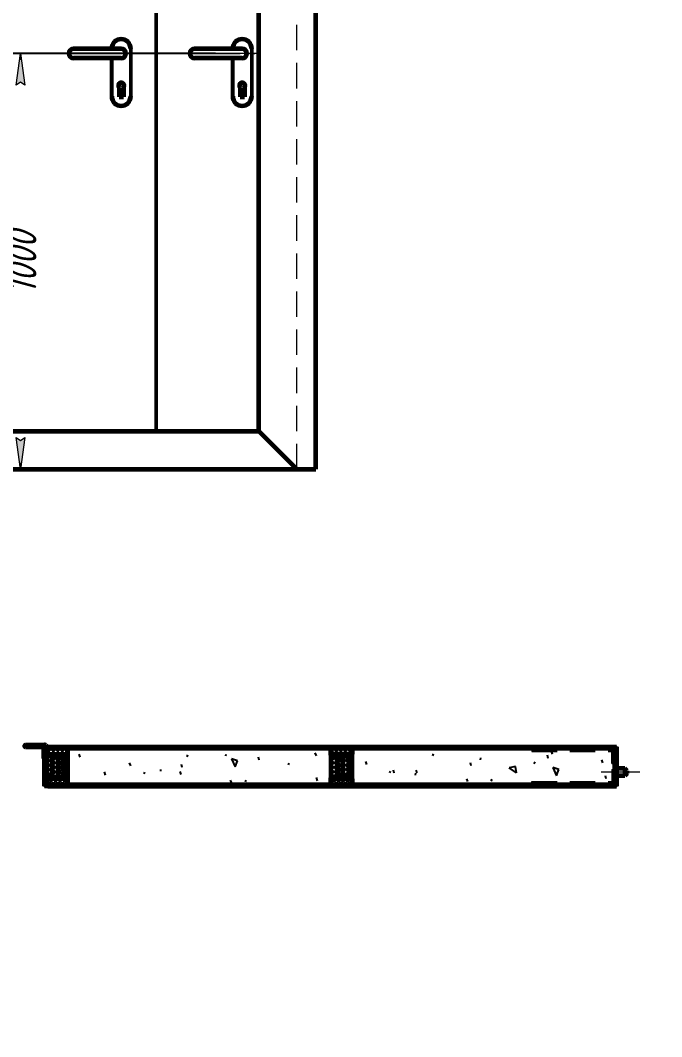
# Model space of a CAD drawing. Header units: millimetres. Extents: x -68 to 2520, y 0 to 297.
# Drawn here: x 965.3 to 1066.3, y 0 to 160.1 of the extents above; entities that cross this region are included whole.
import ezdxf

# ---------------------------------------------------------------- set-up
doc = ezdxf.new("R2010")
doc.units = ezdxf.units.MM
for name, pattern in [('K5LT_AXLED', [13.660316, 9.160316, -1.5, 1.5, -1.5]), ('K5LT_BASIC', [0]), ('K5LT_DASHED', [6, 4, -2]), ('K5LT_THIN', [0])]:
    doc.linetypes.add(name, pattern=pattern)
doc.layers.add('Системный слой', color=7, linetype='Continuous')
doc.styles.add('KDIMTEXTSTYLE', font='GOST_AU.SHX', dxfattribs={"width": 0.96, "oblique": 15, "height": 5})
doc.dimstyles.new('KDIMSTYLE (0.50)', dxfattribs={"dimtxt": 5, "dimasz": 1, "dimexe": 2, "dimexo": 0, "dimgap": 1, "dimtad": 1, "dimlfac": 2, "dimtxsty": 'KDIMTEXTSTYLE', "dimsah": 1, "dimcen": 0, "dimdle": 1, "dimadec": 0, "dimazin": 0, "dimtfac": 0.667, "dimtmove": 0, "dimatfit": 3, "dimfxl": 1, "dimtvp": 1, "dimtolj": 1, "dimtzin": 0, "dimarcsym": 0})
doc.dimstyles.new('KDIMSTYLE (1.50)', dxfattribs={"dimtxt": 5, "dimasz": 1, "dimexe": 2, "dimexo": 0, "dimgap": 1, "dimtad": 1, "dimlfac": 0.666667, "dimtxsty": 'KDIMTEXTSTYLE', "dimsah": 1, "dimcen": 0, "dimdle": 1, "dimadec": 0, "dimazin": 0, "dimtfac": 0.667, "dimtmove": 0, "dimatfit": 3, "dimfxl": 1, "dimtvp": 1, "dimtolj": 1, "dimtzin": 0, "dimarcsym": 0})
pattern_1 = [(45, (0, 0), (-2.12132, 2.12132), [])]
pattern_2 = [(135, (0, 0), (-2.12132, -2.12132), [])]
pattern_3 = [(45, (0, 0), (-0.3535534, 0.3535534), []), (135, (0, 0), (-0.3535534, -0.3535534), [])]
pattern_4 = [(40, (7.66, 6.428), (-20.5692, 24.5134), [2, -30]), (130, (9.193, 7.713), (-24.5134, -20.5692), [2, -30]), (85, (7.66, 6.428), (-20.56883, 24.51297), [2.828, -42.426]), (60, (9.193, 7.713), (-27.7128, 16), [2, -30]), (150, (10.192, 9.445), (-16, -27.7128), [2, -30]), (105, (9.193, 7.713), (-27.7123, 15.9997), [2.828, -42.426]), (80, (16.853, 14.141), (-26.0974, 4.6017), [1.5, -25]), (170, (17.114, 15.618), (-4.6017, -26.0974), [1.5, -25]), (125, (16.853, 14.141), (-26.09695, 4.6016), [2.121, -35.355]), (100, (-18.796, -15.771), (-15.75692, -2.77837), [1, -15]), (190, (-18.97, -14.787), (2.77837, -15.75692), [1, -15]), (145, (-18.796, -15.771), (-15.75733, -2.77844), [1.414, -21.213]), (70, (1.233, 14.088), (-15.03508, 5.47232), [1, -15]), (160, (1.575, 15.028), (-5.47232, -15.03508), [1, -15]), (115, (1.233, 14.088), (-15.03547, 5.47246), [1.414, -21.213]), (85, (0, 0), (-9.35186, 7.84492), [0.3, -10]), (65, (0, 0), (-2.418448, 6.64463), [0.3, -10]), (105, (0, 0), (-6.193075, 7.658056), [0.5, -12]), (110, (0, 0), (-7.94593, 1.36463), [0.5, -7])]

# ---------------------------------------------------------------- blocks, each defined once
blk = doc.blocks.new('U21')
at = {"layer": 'Системный слой', "color": 7, "linetype": 'K5LT_DASHED', "lineweight": 18}
for p, q in [((1045.81, 45.09), (1058.55, 45.09)), ((1045.81, 45.09), (1045.81, 44.94)), ((1045.81, 44.94), (1058.4, 44.94)), ((1058.4, 43.03), (1058.4, 44.94)), ((1058.55, 45.09), (1058.55, 43.03)), ((1058.4, 43.03), (1058.55, 43.03))]:
    blk.add_line(p, q, dxfattribs=at)
blk = doc.blocks.new('U22')
at = {"layer": 'Системный слой', "color": 7, "linetype": 'K5LT_DASHED', "lineweight": 18}
for p, q in [((1058.4, 42.11), (1058.55, 42.11)), ((1058.4, 42.11), (1058.4, 40.2)), ((1058.55, 40.05), (1058.55, 42.11)), ((1045.81, 40.2), (1058.4, 40.2)), ((1045.81, 40.05), (1045.81, 40.2)), ((1045.81, 40.05), (1058.55, 40.05))]:
    blk.add_line(p, q, dxfattribs=at)
blk = doc.blocks.new('U34')
at = {"layer": 'Системный слой', "color": 7, "linetype": 'K5LT_DASHED', "lineweight": 18}
for p, q in [((1045.81, 45.09), (1058.55, 45.09)), ((1045.81, 45.09), (1045.81, 44.94)), ((1045.81, 44.94), (1058.4, 44.94)), ((1058.4, 43.03), (1058.4, 44.94)), ((1058.55, 45.09), (1058.55, 43.03)), ((1058.4, 43.03), (1058.55, 43.03))]:
    blk.add_line(p, q, dxfattribs=at)
blk = doc.blocks.new('U35')
at = {"layer": 'Системный слой', "color": 7, "linetype": 'K5LT_DASHED', "lineweight": 18}
for p, q in [((1058.4, 42.11), (1058.55, 42.11)), ((1058.4, 42.11), (1058.4, 40.2)), ((1058.55, 40.05), (1058.55, 42.11)), ((1045.81, 40.2), (1058.4, 40.2)), ((1045.81, 40.05), (1045.81, 40.2)), ((1045.81, 40.05), (1058.55, 40.05))]:
    blk.add_line(p, q, dxfattribs=at)
blk = doc.blocks.new('KDIMARROW_01')
at = {"layer": 'Системный слой'}
blk.add_hatch(color=0, dxfattribs=at).paths.add_polyline_path([(0, 0), (-5, 0.66), (-4.5, 0), (-5, -0.66)])
at = {"layer": 'Системный слой', "color": 0, "linetype": 'K5LT_THIN', "lineweight": 18}
for p, q in [((-4.5, 0), (-5, 0.66)), ((-5, 0.66), (0, 0)), ((0, 0), (-5, -0.66)), ((-5, -0.66), (-4.5, 0)), ((0, 0), (-1, 0))]:
    blk.add_line(p, q, dxfattribs=at)

msp = doc.modelspace()

# ---------------------------------------------------------------- hatches: boundary and pattern name
at = {"layer": 'Системный слой'}
h = msp.add_hatch(dxfattribs=at)
h.set_pattern_fill('Металл', angle=45, style=0, pattern_type=0)
h.set_pattern_definition(pattern_1)
h.paths.add_polyline_path([(969.12459, 39.77478), (969.12459, 45.47103), (969.08154, 45.57498), (968.97759, 45.61803), (966.12579, 45.61803), (965.99586, 45.67185), (965.94204, 45.80178), (965.99586, 45.93171), (966.12579, 45.98553), (969.10363, 45.98553), (969.31152, 45.89942), (969.5131, 45.69784), (969.61704, 45.65478), (971.84409, 45.65478), (971.84409, 45.50778), (969.61704, 45.50778), (969.40915, 45.59389), (969.20757, 45.79548), (969.10363, 45.83853), (966.12579, 45.83853), (966.09981, 45.82777), (966.08904, 45.80178), (966.09981, 45.7758), (966.12579, 45.76503), (968.97759, 45.76503), (969.18548, 45.67892), (969.27159, 45.47103), (969.27159, 39.77478), (969.31465, 39.67084), (969.41859, 39.62778), (971.84409, 39.62778), (971.84409, 39.48078), (969.41859, 39.48078), (969.2107, 39.56689)])
h = msp.add_hatch(dxfattribs=at)
h.set_pattern_fill('Металл', angle=45, style=0, pattern_type=0)
h.set_pattern_definition(pattern_1)
h.paths.add_polyline_path([(969.12459, 39.77478), (969.12459, 45.47103), (969.08154, 45.57498), (968.97759, 45.61803), (966.12579, 45.61803), (965.99586, 45.67185), (965.94204, 45.80178), (965.99586, 45.93171), (966.12579, 45.98553), (969.10363, 45.98553), (969.31152, 45.89942), (969.5131, 45.69784), (969.61704, 45.65478), (971.84409, 45.65478), (971.84409, 45.50778), (969.61704, 45.50778), (969.40915, 45.59389), (969.20757, 45.79548), (969.10363, 45.83853), (966.12579, 45.83853), (966.09981, 45.82777), (966.08904, 45.80178), (966.09981, 45.7758), (966.12579, 45.76503), (968.97759, 45.76503), (969.18548, 45.67892), (969.27159, 45.47103), (969.27159, 39.77478), (969.31465, 39.67084), (969.41859, 39.62778), (971.84409, 39.62778), (971.84409, 39.48078), (969.41859, 39.48078), (969.2107, 39.56689)])
h = msp.add_hatch(dxfattribs=at)
h.set_pattern_fill('Неметалл', angle=45, style=0, pattern_type=0)
h.set_pattern_definition(pattern_3)
h.paths.add_polyline_path([(969.01434, 45.38952), (969.01434, 43.8222), (969.12459, 43.8222), (969.12459, 45.38952)])
h = msp.add_hatch(dxfattribs=at)
h.set_pattern_fill('Неметалл', angle=45, style=0, pattern_type=0)
h.set_pattern_definition(pattern_3)
h.paths.add_polyline_path([(969.01434, 45.38952), (969.01434, 43.8222), (969.12459, 43.8222), (969.12459, 45.38952)])
h = msp.add_hatch(dxfattribs=at)
h.set_pattern_fill('Неметалл', angle=45, style=0, pattern_type=0)
h.set_pattern_definition(pattern_3)
h.paths.add_polyline_path([(969.49209, 45.43428), (972.72609, 45.43428), (972.72609, 44.51553), (972.50559, 44.51553), (969.49209, 44.51553)])
h = msp.add_hatch(dxfattribs=at)
h.set_pattern_fill('Неметалл', angle=45, style=0, pattern_type=0)
h.set_pattern_definition(pattern_3)
h.paths.add_polyline_path([(969.49209, 45.43428), (972.72609, 45.43428), (972.72609, 44.51553), (972.50559, 44.51553), (969.49209, 44.51553)])
h = msp.add_hatch(dxfattribs=at)
h.set_pattern_fill('Песок', angle=40, style=0, pattern_type=0)
h.set_pattern_definition(pattern_4)
h.paths.add_polyline_path([(972.72609, 39.70128), (1014.08784, 39.70128), (1014.13982, 39.72281), (1014.16134, 39.77478), (1014.16134, 44.36853), (1014.16134, 45.36078), (1014.13982, 45.41275), (1014.08784, 45.43428), (972.72609, 45.43428), (972.72609, 44.29503), (972.72609, 40.84053), (972.72609, 40.62003)])
h = msp.add_hatch(dxfattribs=at)
h.set_pattern_fill('Песок', angle=40, style=0, pattern_type=0)
h.set_pattern_definition(pattern_4)
h.paths.add_polyline_path([(972.72609, 39.70128), (1014.08784, 39.70128), (1014.13982, 39.72281), (1014.16134, 39.77478), (1014.16134, 44.36853), (1014.16134, 45.36078), (1014.13982, 45.41275), (1014.08784, 45.43428), (972.72609, 45.43428), (972.72609, 44.29503), (972.72609, 40.84053), (972.72609, 40.62003)])
h = msp.add_hatch(dxfattribs=at)
h.set_pattern_fill('Неметалл', angle=45, style=0, pattern_type=0)
h.set_pattern_definition(pattern_3)
h.paths.add_polyline_path([(1017.54234, 45.43428), (1014.30834, 45.43428), (1014.30834, 44.51553), (1017.32184, 44.51553), (1017.54234, 44.51553)])
h = msp.add_hatch(dxfattribs=at)
h.set_pattern_fill('Неметалл', angle=45, style=0, pattern_type=0)
h.set_pattern_definition(pattern_3)
h.paths.add_polyline_path([(1017.54234, 45.43428), (1014.30834, 45.43428), (1014.30834, 44.51553), (1017.32184, 44.51553), (1017.54234, 44.51553)])
h = msp.add_hatch(dxfattribs=at)
h.set_pattern_fill('Песок', angle=40, style=0, pattern_type=0)
h.set_pattern_definition(pattern_4)
h.paths.add_polyline_path([(1017.54234, 39.70128), (1058.90409, 39.70128), (1058.90409, 45.43428), (1017.54234, 45.43428), (1017.54234, 44.29503), (1017.54234, 40.84053), (1017.54234, 40.62003)])
h = msp.add_hatch(dxfattribs=at)
h.set_pattern_fill('Песок', angle=40, style=0, pattern_type=0)
h.set_pattern_definition(pattern_4)
h.paths.add_polyline_path([(1017.54234, 39.70128), (1058.90409, 39.70128), (1058.90409, 45.43428), (1017.54234, 45.43428), (1017.54234, 44.29503), (1017.54234, 40.84053), (1017.54234, 40.62003)])
h = msp.add_hatch(dxfattribs=at)
h.set_pattern_fill('Металл', angle=45, style=0, pattern_type=0)
h.set_pattern_definition(pattern_1)
h.paths.add_polyline_path([(969.41859, 40.87728), (972.13809, 40.87728), (972.29401, 40.94187), (972.35859, 41.09778), (972.35859, 44.03778), (972.29401, 44.1937), (972.13809, 44.25828), (969.41859, 44.25828), (969.41859, 44.18478), (972.13809, 44.18478), (972.24204, 44.14173), (972.28509, 44.03778), (972.28509, 41.09778), (972.24204, 40.99384), (972.13809, 40.95078), (969.41859, 40.95078)])
h = msp.add_hatch(dxfattribs=at)
h.set_pattern_fill('Металл', angle=45, style=0, pattern_type=0)
h.set_pattern_definition(pattern_1)
h.paths.add_polyline_path([(969.41859, 40.87728), (972.13809, 40.87728), (972.29401, 40.94187), (972.35859, 41.09778), (972.35859, 44.03778), (972.29401, 44.1937), (972.13809, 44.25828), (969.41859, 44.25828), (969.41859, 44.18478), (972.13809, 44.18478), (972.24204, 44.14173), (972.28509, 44.03778), (972.28509, 41.09778), (972.24204, 40.99384), (972.13809, 40.95078), (969.41859, 40.95078)])
h = msp.add_hatch(dxfattribs=at)
h.set_pattern_fill('Неметалл', angle=45, style=0, pattern_type=0)
h.set_pattern_definition(pattern_3)
h.paths.add_polyline_path([(971.25609, 40.95078), (971.25609, 44.18478), (972.13809, 44.18478), (972.17484, 44.18011), (972.17484, 40.95545), (972.13809, 40.95078)])
h.paths.add_polyline_path([(970.33734, 40.95078), (970.33734, 44.18478), (971.25609, 44.18478), (971.25609, 40.95078)])
h.paths.add_polyline_path([(970.33734, 44.18478), (970.33734, 40.95078), (969.41859, 40.95078), (969.41859, 43.08328), (969.49209, 43.08328), (969.56559, 43.15703), (969.56559, 43.74254), (969.49209, 43.81629), (969.41859, 43.81629), (969.41859, 44.18478)])
h = msp.add_hatch(dxfattribs=at)
h.set_pattern_fill('Неметалл', angle=45, style=0, pattern_type=0)
h.set_pattern_definition(pattern_3)
h.paths.add_polyline_path([(971.25609, 40.95078), (971.25609, 44.18478), (972.13809, 44.18478), (972.17484, 44.18011), (972.17484, 40.95545), (972.13809, 40.95078)])
h.paths.add_polyline_path([(970.33734, 40.95078), (970.33734, 44.18478), (971.25609, 44.18478), (971.25609, 40.95078)])
h.paths.add_polyline_path([(970.33734, 44.18478), (970.33734, 40.95078), (969.41859, 40.95078), (969.41859, 43.08328), (969.49209, 43.08328), (969.56559, 43.15703), (969.56559, 43.74254), (969.49209, 43.81629), (969.41859, 43.81629), (969.41859, 44.18478)])
h = msp.add_hatch(dxfattribs=at)
h.set_pattern_fill('Металл', angle=135, style=0, pattern_type=0)
h.set_pattern_definition(pattern_2)
h.paths.add_polyline_path([(969.49209, 44.44203), (972.50559, 44.44203), (972.60954, 44.39898), (972.65259, 44.29503), (972.65259, 40.84053), (972.60954, 40.73659), (972.50559, 40.69353), (969.49209, 40.69353), (969.49209, 40.62003), (972.50559, 40.62003), (972.66151, 40.68462), (972.72609, 40.84053), (972.72609, 44.29503), (972.66151, 44.45095), (972.50559, 44.51553), (969.49209, 44.51553)])
h = msp.add_hatch(dxfattribs=at)
h.set_pattern_fill('Металл', angle=135, style=0, pattern_type=0)
h.set_pattern_definition(pattern_2)
h.paths.add_polyline_path([(969.49209, 44.44203), (972.50559, 44.44203), (972.60954, 44.39898), (972.65259, 44.29503), (972.65259, 40.84053), (972.60954, 40.73659), (972.50559, 40.69353), (969.49209, 40.69353), (969.49209, 40.62003), (972.50559, 40.62003), (972.66151, 40.68462), (972.72609, 40.84053), (972.72609, 44.29503), (972.66151, 44.45095), (972.50559, 44.51553), (969.49209, 44.51553)])
h = msp.add_hatch(dxfattribs=at)
h.set_pattern_fill('Металл', angle=45, style=0, pattern_type=0)
h.set_pattern_definition(pattern_1)
h.paths.add_polyline_path([(1014.23484, 44.25828), (1016.95434, 44.25828), (1017.11026, 44.1937), (1017.17484, 44.03778), (1017.17484, 41.09778), (1017.11026, 40.94187), (1016.95434, 40.87728), (1014.23484, 40.87728), (1014.23484, 40.95078), (1016.95434, 40.95078), (1017.05829, 40.99384), (1017.10134, 41.09778), (1017.10134, 44.03778), (1017.05829, 44.14173), (1016.95434, 44.18478), (1014.23484, 44.18478)])
h = msp.add_hatch(dxfattribs=at)
h.set_pattern_fill('Металл', angle=45, style=0, pattern_type=0)
h.set_pattern_definition(pattern_1)
h.paths.add_polyline_path([(1014.23484, 44.25828), (1016.95434, 44.25828), (1017.11026, 44.1937), (1017.17484, 44.03778), (1017.17484, 41.09778), (1017.11026, 40.94187), (1016.95434, 40.87728), (1014.23484, 40.87728), (1014.23484, 40.95078), (1016.95434, 40.95078), (1017.05829, 40.99384), (1017.10134, 41.09778), (1017.10134, 44.03778), (1017.05829, 44.14173), (1016.95434, 44.18478), (1014.23484, 44.18478)])
h = msp.add_hatch(dxfattribs=at)
h.set_pattern_fill('Неметалл', angle=45, style=0, pattern_type=0)
h.set_pattern_definition(pattern_3)
h.paths.add_polyline_path([(1016.07234, 44.18478), (1016.07234, 40.95078), (1016.95434, 40.95078), (1016.99109, 40.95545), (1016.99109, 44.18011), (1016.95434, 44.18478)])
h.paths.add_polyline_path([(1015.15359, 44.18478), (1015.15359, 40.95078), (1016.07234, 40.95078), (1016.07234, 44.18478)])
h.paths.add_polyline_path([(1015.15359, 40.95078), (1015.15359, 44.18478), (1014.23484, 44.18478), (1014.23484, 40.95078)])
h = msp.add_hatch(dxfattribs=at)
h.set_pattern_fill('Неметалл', angle=45, style=0, pattern_type=0)
h.set_pattern_definition(pattern_3)
h.paths.add_polyline_path([(1016.07234, 44.18478), (1016.07234, 40.95078), (1016.95434, 40.95078), (1016.99109, 40.95545), (1016.99109, 44.18011), (1016.95434, 44.18478)])
h.paths.add_polyline_path([(1015.15359, 44.18478), (1015.15359, 40.95078), (1016.07234, 40.95078), (1016.07234, 44.18478)])
h.paths.add_polyline_path([(1015.15359, 40.95078), (1015.15359, 44.18478), (1014.23484, 44.18478), (1014.23484, 40.95078)])
h = msp.add_hatch(dxfattribs=at)
h.set_pattern_fill('Металл', angle=135, style=0, pattern_type=0)
h.set_pattern_definition(pattern_2)
h.paths.add_polyline_path([(1014.30834, 40.69353), (1017.32184, 40.69353), (1017.42579, 40.73659), (1017.46884, 40.84053), (1017.46884, 44.29503), (1017.42579, 44.39898), (1017.32184, 44.44203), (1014.30834, 44.44203), (1014.30834, 44.51553), (1017.32184, 44.51553), (1017.47776, 44.45095), (1017.54234, 44.29503), (1017.54234, 40.84053), (1017.47776, 40.68462), (1017.32184, 40.62003), (1014.30834, 40.62003)])
h = msp.add_hatch(dxfattribs=at)
h.set_pattern_fill('Металл', angle=135, style=0, pattern_type=0)
h.set_pattern_definition(pattern_2)
h.paths.add_polyline_path([(1014.30834, 40.69353), (1017.32184, 40.69353), (1017.42579, 40.73659), (1017.46884, 40.84053), (1017.46884, 44.29503), (1017.42579, 44.39898), (1017.32184, 44.44203), (1014.30834, 44.44203), (1014.30834, 44.51553), (1017.32184, 44.51553), (1017.47776, 44.45095), (1017.54234, 44.29503), (1017.54234, 40.84053), (1017.47776, 40.68462), (1017.32184, 40.62003), (1014.30834, 40.62003)])
h = msp.add_hatch(dxfattribs=at)
h.set_pattern_fill('Неметалл', angle=45, style=0, pattern_type=0)
h.set_pattern_definition(pattern_3)
h.paths.add_polyline_path([(972.72609, 39.70128), (969.49209, 39.70128), (969.49209, 40.62003), (972.50559, 40.62003), (972.72609, 40.62003)])
h = msp.add_hatch(dxfattribs=at)
h.set_pattern_fill('Неметалл', angle=45, style=0, pattern_type=0)
h.set_pattern_definition(pattern_3)
h.paths.add_polyline_path([(972.72609, 39.70128), (969.49209, 39.70128), (969.49209, 40.62003), (972.50559, 40.62003), (972.72609, 40.62003)])
h = msp.add_hatch(dxfattribs=at)
h.set_pattern_fill('Неметалл', angle=45, style=0, pattern_type=0)
h.set_pattern_definition(pattern_3)
h.paths.add_polyline_path([(1014.30834, 39.70128), (1014.30834, 40.62003), (1017.54234, 40.62003), (1017.54234, 39.70128)])
h = msp.add_hatch(dxfattribs=at)
h.set_pattern_fill('Неметалл', angle=45, style=0, pattern_type=0)
h.set_pattern_definition(pattern_3)
h.paths.add_polyline_path([(1014.30834, 39.70128), (1014.30834, 40.62003), (1017.54234, 40.62003), (1017.54234, 39.70128)])

# ---------------------------------------------------------------- linework, layer by layer
at = {"layer": 'Системный слой', "color": 7, "linetype": 'K5LT_DASHED', "lineweight": 18}
msp.add_line((1008.83456, 89.39632), (1008.83456, 212.39632), dxfattribs=at)
msp.add_line((1008.83456, 89.39632), (1008.83456, 212.39632), dxfattribs=at)
at = {"layer": 'Системный слой', "color": 5, "linetype": 'K5LT_BASIC', "lineweight": 60, "true_color": 0x0000ff}
for p, q in [((1011.83456, 89.39632), (1011.83456, 212.39632)), ((1011.83456, 89.39632), (1011.83456, 212.39632)), ((1002.83456, 95.39632), (1002.83456, 206.39632)), ((1002.83456, 95.39632), (1002.83456, 206.39632)), ((981.18813, 155.64647), (973.68813, 155.64647)), ((981.18813, 155.64647), (973.68813, 155.64647)), ((1000.2331, 155.64647), (992.7331, 155.64647)), ((1000.2331, 155.64647), (992.7331, 155.64647)), ((981.18813, 154.14647), (973.68813, 154.14647)), ((981.18813, 154.14647), (973.68813, 154.14647)), ((1000.2331, 154.14647), (992.7331, 154.14647)), ((1000.2331, 154.14647), (992.7331, 154.14647)), ((980.84734, 149.5485), (980.84734, 148.0485)), ((980.84734, 149.5485), (980.84734, 148.0485)), ((981.52891, 149.5485), (981.52891, 148.0485)), ((981.52891, 149.5485), (981.52891, 148.0485)), ((999.89232, 149.5485), (999.89232, 148.0485)), ((999.89232, 149.5485), (999.89232, 148.0485)), ((1000.57389, 149.5485), (1000.57389, 148.0485)), ((1000.57389, 149.5485), (1000.57389, 148.0485)), ((980.84734, 148.0485), (981.52891, 148.0485)), ((980.84734, 148.0485), (981.52891, 148.0485)), ((999.89232, 148.0485), (1000.57389, 148.0485)), ((999.89232, 148.0485), (1000.57389, 148.0485)), ((924.83456, 95.39632), (1002.83456, 95.39632)), ((924.83456, 95.39632), (1002.83456, 95.39632)), ((1008.83456, 89.39632), (1002.83456, 95.39632)), ((1008.83456, 89.39632), (1002.83456, 95.39632)), ((918.83456, 89.39632), (1011.83456, 89.39632)), ((918.83456, 89.39632), (1011.83456, 89.39632)), ((966.12579, 45.98553), (969.10363, 45.98553)), ((966.12579, 45.98553), (969.10363, 45.98553)), ((966.12579, 45.83853), (969.10363, 45.83853)), ((966.12579, 45.83853), (969.10363, 45.83853)), ((968.97759, 45.76503), (966.12579, 45.76503)), ((968.97759, 45.76503), (966.12579, 45.76503)), ((968.97759, 45.61803), (966.12579, 45.61803)), ((968.97759, 45.61803), (966.12579, 45.61803)), ((969.01434, 43.8222), (969.01434, 45.38952)), ((969.12459, 45.38952), (969.01434, 45.38952)), ((969.01434, 43.8222), (969.01434, 45.38952)), ((969.12459, 45.38952), (969.01434, 45.38952)), ((969.12459, 45.65478), (1059.12459, 45.65478)), ((969.12459, 45.65478), (1059.12459, 45.65478)), ((969.12459, 39.77478), (969.12459, 45.47103)), ((969.12459, 39.77478), (969.12459, 45.47103)), ((969.20757, 45.79548), (969.40915, 45.59389)), ((969.20757, 45.79548), (969.40915, 45.59389)), ((969.27159, 39.77478), (969.27159, 45.47103)), ((969.27159, 39.77478), (969.27159, 45.47103)), ((969.31152, 45.89942), (969.5131, 45.69784)), ((969.31152, 45.89942), (969.5131, 45.69784)), ((969.38184, 44.51553), (969.38184, 45.36078)), ((969.38184, 44.51553), (969.38184, 45.36078)), ((969.41859, 45.50778), (969.61704, 45.50778)), ((969.41859, 45.50778), (1058.83059, 45.50778)), ((969.41859, 45.50778), (969.61704, 45.50778)), ((969.41859, 45.50778), (1058.83059, 45.50778)), ((969.41859, 44.51553), (969.41859, 45.36078)), ((969.41859, 44.51553), (969.41859, 45.36078)), ((1014.08784, 45.47103), (969.49209, 45.47103)), ((1014.08784, 45.47103), (969.49209, 45.47103)), ((972.72609, 45.43428), (969.49209, 45.43428)), ((969.49209, 45.43428), (969.49209, 44.51553)), ((1014.08784, 45.43428), (969.49209, 45.43428)), ((969.49209, 45.43428), (1014.16134, 45.43428)), ((972.72609, 45.43428), (969.49209, 45.43428)), ((969.49209, 45.43428), (969.49209, 44.51553)), ((1014.08784, 45.43428), (969.49209, 45.43428)), ((969.49209, 45.43428), (1014.16134, 45.43428)), ((969.61704, 45.65478), (971.84409, 45.65478)), ((969.61704, 45.65478), (971.84409, 45.65478)), ((969.61704, 45.50778), (971.84409, 45.50778)), ((969.61704, 45.50778), (971.84409, 45.50778)), ((971.84409, 45.50778), (971.84409, 45.65478)), ((971.84409, 45.65478), (972.17484, 45.65478)), ((971.84409, 45.50778), (971.84409, 45.65478)), ((971.84409, 45.65478), (972.17484, 45.65478)), ((971.84409, 45.50778), (972.17484, 45.50778)), ((971.84409, 45.50778), (972.17484, 45.50778)), ((972.72609, 44.51553), (972.72609, 45.43428)), ((972.72609, 45.43428), (972.72609, 39.70128)), ((972.72609, 44.51553), (972.72609, 45.43428)), ((972.72609, 45.43428), (972.72609, 39.70128)), ((1014.16134, 45.43428), (1014.16134, 39.70128)), ((1014.16134, 45.43428), (1014.16134, 39.70128)), ((1014.16134, 44.36853), (1014.16134, 45.36078)), ((1014.16134, 44.36853), (1014.16134, 45.36078)), ((1014.19809, 45.36078), (1014.19809, 44.51553)), ((1014.19809, 44.36853), (1014.19809, 45.36078)), ((1014.19809, 45.36078), (1014.19809, 44.51553)), ((1014.19809, 44.36853), (1014.19809, 45.36078)), ((1014.23484, 45.36078), (1014.23484, 44.51553)), ((1014.23484, 45.36078), (1014.23484, 44.51553)), ((1058.90409, 45.47103), (1014.30834, 45.47103)), ((1058.90409, 45.47103), (1014.30834, 45.47103)), ((1014.30834, 44.51553), (1014.30834, 45.43428)), ((1014.30834, 45.43428), (1017.54234, 45.43428)), ((1058.90409, 45.43428), (1014.30834, 45.43428)), ((1014.30834, 44.51553), (1014.30834, 45.43428)), ((1014.30834, 45.43428), (1017.54234, 45.43428)), ((1058.90409, 45.43428), (1014.30834, 45.43428)), ((1017.54234, 45.43428), (1017.54234, 44.51553)), ((1017.54234, 39.70128), (1017.54234, 45.43428)), ((1017.54234, 45.43428), (1058.90409, 45.43428)), ((1017.54234, 45.43428), (1017.54234, 44.51553)), ((1017.54234, 39.70128), (1017.54234, 45.43428)), ((1017.54234, 45.43428), (1058.90409, 45.43428)), ((1056.40509, 45.50778), (1056.40509, 45.65478)), ((1056.40509, 45.50778), (1056.40509, 45.65478)), ((1058.90409, 45.43428), (1058.90409, 45.47103)), ((1058.90409, 45.43428), (1058.90409, 45.47103)), ((1058.90409, 42.05229), (1058.90409, 45.43428)), ((1058.90409, 42.05229), (1058.90409, 45.43428)), ((1058.97759, 45.36078), (1058.97759, 42.05229)), ((1058.97759, 45.36078), (1058.97759, 42.05229)), ((1059.12459, 45.65478), (1059.12459, 42.05229)), ((1059.12459, 45.65478), (1059.12459, 42.05229)), ((969.12459, 43.8222), (969.01434, 43.8222)), ((969.12459, 43.8222), (969.01434, 43.8222)), ((972.13809, 44.25828), (969.41859, 44.25828)), ((969.41859, 44.18478), (969.41859, 44.25828)), ((972.13809, 44.25828), (969.41859, 44.25828)), ((969.41859, 44.18478), (969.41859, 44.25828)), ((972.13809, 44.18478), (969.41859, 44.18478)), ((970.33734, 44.18478), (969.41859, 44.18478)), ((969.41859, 44.18478), (969.41859, 40.91403)), ((972.13809, 44.18478), (969.41859, 44.18478)), ((970.33734, 44.18478), (969.41859, 44.18478)), ((969.41859, 44.18478), (969.41859, 40.91403)), ((969.45534, 44.25828), (972.13809, 44.25828)), ((969.45534, 44.25828), (972.13809, 44.25828)), ((969.49209, 44.51553), (972.72609, 44.51553)), ((969.49209, 44.51553), (972.50559, 44.51553)), ((969.49209, 44.44203), (969.49209, 44.51553)), ((969.49209, 44.51553), (972.72609, 44.51553)), ((969.49209, 44.51553), (972.50559, 44.51553)), ((969.49209, 44.44203), (969.49209, 44.51553)), ((970.88859, 44.44203), (969.49209, 44.44203)), ((969.49209, 44.44203), (972.50559, 44.44203)), ((970.88859, 44.44203), (969.49209, 44.44203)), ((969.49209, 44.44203), (972.50559, 44.44203)), ((970.88859, 44.40528), (969.49209, 44.40528)), ((970.88859, 44.40528), (969.49209, 44.40528)), ((970.33734, 40.95078), (970.33734, 44.18478)), ((971.25609, 44.18478), (970.33734, 44.18478)), ((970.33734, 44.18478), (970.33734, 40.95078)), ((970.33734, 40.95078), (970.33734, 44.18478)), ((971.25609, 44.18478), (970.33734, 44.18478)), ((970.33734, 44.18478), (970.33734, 40.95078)), ((970.88859, 44.44203), (970.88859, 44.40528)), ((970.88859, 44.44203), (970.88859, 44.40528)), ((971.25609, 44.18478), (971.25609, 40.95078)), ((972.17484, 44.18478), (971.25609, 44.18478)), ((971.25609, 40.95078), (971.25609, 44.18478)), ((971.25609, 44.18478), (971.25609, 40.95078)), ((972.17484, 44.18478), (971.25609, 44.18478)), ((971.25609, 40.95078), (971.25609, 44.18478)), ((972.17484, 40.95078), (972.17484, 44.18478)), ((972.17484, 40.95078), (972.17484, 44.18478)), ((972.28509, 41.09778), (972.28509, 44.03778)), ((972.28509, 41.09778), (972.28509, 44.03778)), ((972.35859, 41.09778), (972.35859, 44.03778)), ((972.35859, 41.09778), (972.35859, 44.03778)), ((972.65259, 44.29503), (972.65259, 40.84053)), ((972.65259, 44.29503), (972.65259, 40.84053)), ((972.72609, 44.29503), (972.72609, 40.84053)), ((972.72609, 44.29503), (972.72609, 40.84053)), ((1014.23484, 44.25828), (1016.95434, 44.25828)), ((1014.23484, 44.25828), (1014.23484, 44.18478)), ((1014.23484, 44.25828), (1016.95434, 44.25828)), ((1014.23484, 44.25828), (1014.23484, 44.18478)), ((1014.23484, 44.18478), (1016.95434, 44.18478)), ((1014.23484, 44.18478), (1015.15359, 44.18478)), ((1014.23484, 40.95078), (1014.23484, 44.18478)), ((1014.23484, 44.18478), (1016.95434, 44.18478)), ((1014.23484, 44.18478), (1015.15359, 44.18478)), ((1014.23484, 40.95078), (1014.23484, 44.18478)), ((1016.95434, 44.29503), (1014.27159, 44.29503)), ((1016.95434, 44.29503), (1014.27159, 44.29503)), ((1016.95434, 44.25828), (1014.27159, 44.25828)), ((1016.95434, 44.25828), (1014.27159, 44.25828)), ((1017.54234, 44.51553), (1014.30834, 44.51553)), ((1017.32184, 44.51553), (1014.30834, 44.51553)), ((1014.30834, 44.51553), (1014.30834, 44.44203)), ((1017.54234, 44.51553), (1014.30834, 44.51553)), ((1017.32184, 44.51553), (1014.30834, 44.51553)), ((1014.30834, 44.51553), (1014.30834, 44.44203)), ((1014.30834, 44.44203), (1015.70484, 44.44203)), ((1017.32184, 44.44203), (1014.30834, 44.44203)), ((1014.30834, 44.44203), (1015.70484, 44.44203)), ((1017.32184, 44.44203), (1014.30834, 44.44203)), ((1014.30834, 44.40528), (1015.70484, 44.40528)), ((1014.30834, 44.40528), (1015.70484, 44.40528)), ((1015.15359, 44.18478), (1015.15359, 40.95078)), ((1015.15359, 44.18478), (1016.07234, 44.18478)), ((1015.15359, 40.95078), (1015.15359, 44.18478)), ((1015.15359, 44.18478), (1015.15359, 40.95078)), ((1015.15359, 44.18478), (1016.07234, 44.18478)), ((1015.15359, 40.95078), (1015.15359, 44.18478)), ((1015.70484, 44.40528), (1015.70484, 44.44203)), ((1015.70484, 44.40528), (1015.70484, 44.44203)), ((1016.07234, 40.95078), (1016.07234, 44.18478)), ((1016.07234, 44.18478), (1016.99109, 44.18478)), ((1016.07234, 44.18478), (1016.07234, 40.95078)), ((1016.07234, 40.95078), (1016.07234, 44.18478)), ((1016.07234, 44.18478), (1016.99109, 44.18478)), ((1016.07234, 44.18478), (1016.07234, 40.95078)), ((1016.99109, 44.18478), (1016.99109, 40.95078)), ((1016.99109, 44.18478), (1016.99109, 40.95078)), ((1017.10134, 44.03778), (1017.10134, 41.09778)), ((1017.10134, 44.03778), (1017.10134, 41.09778)), ((1017.17484, 43.37628), (1017.17484, 44.03778)), ((1017.17484, 44.03778), (1017.17484, 41.09778)), ((1017.17484, 43.37628), (1017.17484, 44.03778)), ((1017.17484, 44.03778), (1017.17484, 41.09778)), ((1017.21159, 43.37628), (1017.17484, 43.37628)), ((1017.21159, 43.37628), (1017.17484, 43.37628)), ((1017.21159, 43.37628), (1017.21159, 44.03778)), ((1017.21159, 43.37628), (1017.21159, 44.03778)), ((1017.46884, 40.84053), (1017.46884, 44.29503)), ((1017.46884, 40.84053), (1017.46884, 44.29503)), ((1017.54234, 40.84053), (1017.54234, 44.29503)), ((1017.54234, 40.84053), (1017.54234, 44.29503)), ((969.41859, 43.19253), (969.27159, 43.19253)), ((969.41859, 43.19253), (969.27159, 43.19253)), ((969.41859, 41.94303), (969.27159, 41.94303)), ((969.41859, 41.94303), (969.27159, 41.94303)), ((972.35859, 41.75928), (972.35859, 41.09778)), ((972.35859, 41.75928), (972.35859, 41.09778)), ((1017.21159, 41.75928), (1017.17484, 41.75928)), ((1017.17484, 41.09778), (1017.17484, 41.75928)), ((1017.21159, 41.75928), (1017.17484, 41.75928)), ((1017.17484, 41.09778), (1017.17484, 41.75928)), ((1017.21159, 41.09778), (1017.21159, 41.75928)), ((1017.21159, 41.09778), (1017.21159, 41.75928)), ((1058.75709, 41.97854), (1058.75709, 41.39303)), ((1058.75709, 41.97854), (1058.75709, 41.39303)), ((1058.97759, 42.05328), (1058.83059, 42.05328)), ((1058.97759, 42.05328), (1058.83059, 42.05328)), ((1059.12459, 42.05229), (1058.83059, 42.05229)), ((1058.83059, 42.05229), (1058.83059, 41.31828)), ((1059.12459, 42.05229), (1058.83059, 42.05229)), ((1058.83059, 42.05229), (1058.83059, 41.31828)), ((1058.97759, 42.05229), (1059.12459, 42.05229)), ((1058.97759, 42.05229), (1059.12459, 42.05229)), ((1060.44759, 42.27378), (1059.12459, 42.27378)), ((1060.44759, 42.27378), (1059.12459, 42.27378)), ((1059.12459, 42.27316), (1059.12459, 42.05229)), ((1060.44759, 42.27316), (1059.12459, 42.27316)), ((1059.12459, 42.27316), (1059.12459, 42.05229)), ((1060.44759, 42.27316), (1059.12459, 42.27316)), ((1059.12459, 42.05229), (1059.12459, 41.0984)), ((1059.12459, 42.05229), (1059.12459, 41.0984)), ((1060.81509, 41.90628), (1060.44759, 42.27378)), ((1060.44759, 42.27378), (1060.44759, 41.0984)), ((1060.81509, 41.90628), (1060.44759, 42.27378)), ((1060.44759, 42.27378), (1060.44759, 41.0984)), ((1060.81509, 41.46695), (1060.81509, 41.90462)), ((1060.81509, 41.46695), (1060.81509, 41.90462)), ((969.38184, 39.77478), (969.38184, 40.62003)), ((969.38184, 39.77478), (969.38184, 40.62003)), ((969.41859, 40.95078), (972.13809, 40.95078)), ((969.41859, 40.87728), (969.41859, 40.95078)), ((969.41859, 40.95078), (970.33734, 40.95078)), ((969.41859, 40.95078), (972.13809, 40.95078)), ((969.41859, 40.87728), (969.41859, 40.95078)), ((969.41859, 40.95078), (970.33734, 40.95078)), ((969.41859, 40.87728), (972.13809, 40.87728)), ((969.41859, 40.87728), (972.13809, 40.87728)), ((969.41859, 39.77478), (969.41859, 40.62003)), ((969.41859, 39.77478), (969.41859, 40.62003)), ((972.13809, 40.87728), (969.45534, 40.87728)), ((972.13809, 40.87728), (969.45534, 40.87728)), ((969.49209, 40.73028), (970.88859, 40.73028)), ((969.49209, 40.73028), (970.88859, 40.73028)), ((969.49209, 40.69353), (970.88859, 40.69353)), ((969.49209, 40.62003), (969.49209, 40.69353)), ((972.50559, 40.69353), (969.49209, 40.69353)), ((969.49209, 40.69353), (970.88859, 40.69353)), ((969.49209, 40.62003), (969.49209, 40.69353)), ((972.50559, 40.69353), (969.49209, 40.69353)), ((972.72609, 40.62003), (969.49209, 40.62003)), ((969.49209, 40.62003), (969.49209, 39.70128)), ((972.50559, 40.62003), (969.49209, 40.62003)), ((972.72609, 40.62003), (969.49209, 40.62003)), ((969.49209, 40.62003), (969.49209, 39.70128)), ((972.50559, 40.62003), (969.49209, 40.62003)), ((970.33734, 40.95078), (971.25609, 40.95078)), ((970.33734, 40.95078), (971.25609, 40.95078)), ((970.88859, 40.73028), (970.88859, 40.69353)), ((970.88859, 40.73028), (970.88859, 40.69353)), ((971.25609, 40.95078), (972.17484, 40.95078)), ((971.25609, 40.95078), (972.17484, 40.95078)), ((972.72609, 39.70128), (972.72609, 40.62003)), ((972.72609, 39.70128), (972.72609, 40.62003)), ((1014.16134, 39.77478), (1014.16134, 40.76703)), ((1014.16134, 39.77478), (1014.16134, 40.76703)), ((1014.19809, 39.77478), (1014.19809, 40.76703)), ((1014.19809, 39.77478), (1014.19809, 40.76703)), ((1014.19809, 40.62003), (1014.19809, 39.77478)), ((1014.19809, 40.62003), (1014.19809, 39.77478)), ((1016.95434, 40.95078), (1014.23484, 40.95078)), ((1014.23484, 40.95078), (1014.23484, 40.87728)), ((1015.15359, 40.95078), (1014.23484, 40.95078)), ((1016.95434, 40.95078), (1014.23484, 40.95078)), ((1014.23484, 40.95078), (1014.23484, 40.87728)), ((1015.15359, 40.95078), (1014.23484, 40.95078)), ((1016.95434, 40.87728), (1014.23484, 40.87728)), ((1016.95434, 40.87728), (1014.23484, 40.87728)), ((1014.23484, 40.62003), (1014.23484, 39.77478)), ((1014.23484, 40.62003), (1014.23484, 39.77478)), ((1014.27159, 40.87728), (1016.95434, 40.87728)), ((1014.27159, 40.87728), (1016.95434, 40.87728)), ((1014.27159, 40.84053), (1016.95434, 40.84053)), ((1014.27159, 40.84053), (1016.95434, 40.84053)), ((1015.70484, 40.73028), (1014.30834, 40.73028)), ((1015.70484, 40.73028), (1014.30834, 40.73028)), ((1015.70484, 40.69353), (1014.30834, 40.69353)), ((1014.30834, 40.69353), (1017.32184, 40.69353)), ((1014.30834, 40.69353), (1014.30834, 40.62003)), ((1015.70484, 40.69353), (1014.30834, 40.69353)), ((1014.30834, 40.69353), (1017.32184, 40.69353)), ((1014.30834, 40.69353), (1014.30834, 40.62003)), ((1014.30834, 39.70128), (1014.30834, 40.62003)), ((1014.30834, 40.62003), (1017.54234, 40.62003)), ((1014.30834, 40.62003), (1017.32184, 40.62003)), ((1014.30834, 39.70128), (1014.30834, 40.62003)), ((1014.30834, 40.62003), (1017.54234, 40.62003)), ((1014.30834, 40.62003), (1017.32184, 40.62003)), ((1016.07234, 40.95078), (1015.15359, 40.95078)), ((1016.07234, 40.95078), (1015.15359, 40.95078)), ((1015.70484, 40.69353), (1015.70484, 40.73028)), ((1015.70484, 40.69353), (1015.70484, 40.73028)), ((1016.99109, 40.95078), (1016.07234, 40.95078)), ((1016.99109, 40.95078), (1016.07234, 40.95078)), ((1017.54234, 40.62003), (1017.54234, 39.70128)), ((1017.54234, 40.62003), (1017.54234, 39.70128)), ((1059.12459, 41.31928), (1058.83059, 41.31928)), ((1059.12459, 41.31928), (1058.83059, 41.31928)), ((1058.97759, 41.31828), (1058.83059, 41.31828)), ((1058.97759, 41.31828), (1058.83059, 41.31828)), ((1058.90409, 39.70128), (1058.90409, 41.31928)), ((1058.90409, 39.70128), (1058.90409, 41.31928)), ((1058.97759, 41.31928), (1059.12459, 41.31928)), ((1058.97759, 41.31928), (1058.97759, 39.77478)), ((1058.97759, 41.31928), (1059.12459, 41.31928)), ((1058.97759, 41.31928), (1058.97759, 39.77478)), ((1059.12459, 41.31928), (1059.12459, 39.48078)), ((1059.12459, 41.31928), (1059.12459, 39.48078)), ((1060.44759, 41.0984), (1059.12459, 41.0984)), ((1060.44759, 41.0984), (1059.12459, 41.0984)), ((1060.44759, 41.09778), (1059.12459, 41.09778)), ((1060.44759, 41.09778), (1059.12459, 41.09778)), ((1060.81509, 41.46528), (1060.44759, 41.09778)), ((1060.81509, 41.46528), (1060.44759, 41.09778)), ((1060.44759, 41.09778), (1060.44759, 41.0984)), ((1060.44759, 41.09778), (1060.44759, 41.0984)), ((969.12459, 39.55428), (969.12459, 39.77478)), ((969.12459, 39.55428), (969.12459, 39.77478)), ((969.12459, 39.48078), (969.12459, 39.55428)), ((969.12459, 39.48078), (969.12459, 39.55428)), ((969.41859, 39.48078), (969.12459, 39.48078)), ((969.41859, 39.48078), (969.12459, 39.48078)), ((971.84409, 39.62778), (969.41859, 39.62778)), ((969.41859, 39.62778), (1058.83059, 39.62778)), ((971.84409, 39.62778), (969.41859, 39.62778)), ((969.41859, 39.62778), (1058.83059, 39.62778)), ((971.84409, 39.48078), (969.41859, 39.48078)), ((971.84409, 39.48078), (969.41859, 39.48078)), ((969.49209, 39.70128), (972.72609, 39.70128)), ((1014.16134, 39.70128), (969.49209, 39.70128)), ((969.49209, 39.70128), (1014.08784, 39.70128)), ((969.49209, 39.70128), (972.72609, 39.70128)), ((1014.16134, 39.70128), (969.49209, 39.70128)), ((969.49209, 39.70128), (1014.08784, 39.70128)), ((969.49209, 39.66453), (1014.08784, 39.66453)), ((969.49209, 39.66453), (1014.08784, 39.66453)), ((969.61704, 39.48078), (1059.12459, 39.48078)), ((969.61704, 39.48078), (1059.12459, 39.48078)), ((971.84409, 39.48078), (971.84409, 39.62778)), ((971.84409, 39.62778), (972.17484, 39.62778)), ((971.84409, 39.48078), (971.84409, 39.62778)), ((971.84409, 39.62778), (972.17484, 39.62778)), ((971.84409, 39.48078), (972.17484, 39.48078)), ((971.84409, 39.48078), (972.17484, 39.48078)), ((1017.54234, 39.70128), (1014.30834, 39.70128)), ((1014.30834, 39.70128), (1058.90409, 39.70128)), ((1017.54234, 39.70128), (1014.30834, 39.70128)), ((1014.30834, 39.70128), (1058.90409, 39.70128)), ((1014.30834, 39.66453), (1058.90409, 39.66453)), ((1014.30834, 39.66453), (1058.90409, 39.66453)), ((1058.90409, 39.70128), (1017.54234, 39.70128)), ((1058.90409, 39.70128), (1017.54234, 39.70128)), ((1056.40509, 39.48078), (1056.40509, 39.62778)), ((1056.40509, 39.48078), (1056.40509, 39.62778)), ((1058.90409, 39.66453), (1058.90409, 39.70128)), ((1058.90409, 39.66453), (1058.90409, 39.70128))]:
    msp.add_line(p, q, dxfattribs=at)
at = {"layer": 'Системный слой', "color": 30, "linetype": 'K5LT_AXLED', "lineweight": 18, "true_color": 0xff8000}
for p, q in [((1002.83456, 154.89647), (970.68813, 154.89647)), ((1002.83456, 154.89647), (970.68813, 154.89647)), ((990.7331, 154.89647), (1002.2331, 154.89647)), ((990.7331, 154.89647), (1002.2331, 154.89647)), ((1062.81509, 41.68578), (1056.75709, 41.68578)), ((1062.81509, 41.68578), (1056.75709, 41.68578))]:
    msp.add_line(p, q, dxfattribs=at)
at = {"layer": 'Системный слой', "color": 7, "linetype": 'K5LT_THIN', "lineweight": 18}
for p, q in [((969.49209, 45.36078), (969.41859, 45.36078)), ((969.49209, 45.36078), (969.41859, 45.36078)), ((1014.30834, 45.36078), (1014.23484, 45.36078)), ((1014.30834, 45.36078), (1014.23484, 45.36078)), ((1059.12459, 45.58128), (1059.02506, 45.58128)), ((1059.12459, 45.58128), (1059.02506, 45.58128)), ((969.41859, 42.23703), (969.27159, 42.23703)), ((969.41859, 42.23703), (969.27159, 42.23703)), ((969.22413, 39.55428), (969.12459, 39.55428)), ((969.22413, 39.55428), (969.12459, 39.55428)), ((969.49209, 39.77478), (969.41859, 39.77478)), ((969.49209, 39.77478), (969.41859, 39.77478)), ((969.49209, 39.77478), (969.41859, 39.77478)), ((969.49209, 39.77478), (969.41859, 39.77478)), ((1014.01434, 39.77478), (1014.08784, 39.77478)), ((1014.01434, 39.77478), (1014.08784, 39.77478)), ((1058.83059, 39.77478), (1058.97759, 39.77478)), ((1058.83059, 39.77478), (1058.90409, 39.77478)), ((1058.83059, 39.77478), (1058.97759, 39.77478)), ((1058.83059, 39.77478), (1058.90409, 39.77478)), ((1059.02506, 39.55428), (1059.12459, 39.55428)), ((1059.02506, 39.55428), (1059.12459, 39.55428))]:
    msp.add_line(p, q, dxfattribs=at)
at = {"layer": 'Системный слой', "color": 5, "linetype": 'K5LT_BASIC', "true_color": 0x0000ff, "const_width": 0.6}
for points in [[(939.92796, 189.5135), (939.92796, 195.84985), (986.68226, 195.84985), (986.68226, 95.39632), (939.92796, 95.39632), (939.92796, 101.73268)], [(939.92796, 189.5135), (939.92796, 195.84985), (986.68226, 195.84985), (986.68226, 95.39632), (939.92796, 95.39632), (939.92796, 101.73268)], [(982.68813, 155.64647), (982.68813, 148.14647)], [(982.68813, 155.64647), (982.68813, 148.14647)], [(1001.7331, 155.64647), (1001.7331, 148.14647)], [(1001.7331, 155.64647), (1001.7331, 148.14647)], [(979.68813, 148.14647), (979.68813, 154.14647)], [(979.68813, 148.14647), (979.68813, 154.14647)], [(998.7331, 148.14647), (998.7331, 154.14647)], [(998.7331, 148.14647), (998.7331, 154.14647)]]:
    msp.add_lwpolyline(points, dxfattribs=at)
at = {"layer": 'Системный слой', "color": 5, "linetype": 'K5LT_BASIC', "lineweight": 60, "true_color": 0x0000ff}
for centre, radius, start, end in [((981.18813, 155.64647), 1.5, 0, 180), ((981.18813, 155.64647), 1.5, 0, 180), ((1000.2331, 155.64647), 1.5, 0, 180), ((1000.2331, 155.64647), 1.5, 0, 180), ((973.68813, 154.89647), 0.75, 90, 270), ((973.68813, 154.89647), 0.75, 90, 270), ((981.18813, 154.89647), 0.75, 270, 90), ((981.18813, 154.89647), 0.75, 270, 90), ((992.7331, 154.89647), 0.75, 90, 270), ((992.7331, 154.89647), 0.75, 90, 270), ((1000.2331, 154.89647), 0.75, 270, 90), ((1000.2331, 154.89647), 0.75, 270, 90), ((981.18813, 149.84237), 0.45, 319.2271786, 220.7728214), ((981.18813, 149.84237), 0.45, 319.2271786, 220.7728214), ((1000.2331, 149.84237), 0.45, 319.2271786, 220.7728214), ((1000.2331, 149.84237), 0.45, 319.2271786, 220.7728214), ((981.18813, 148.14647), 1.5, 180, 0), ((981.18813, 148.14647), 1.5, 180, 0), ((1000.2331, 148.14647), 1.5, 180, 0), ((1000.2331, 148.14647), 1.5, 180, 0), ((966.12579, 45.80178), 0.18375, 90, 270), ((966.12579, 45.80178), 0.18375, 90, 270), ((966.12579, 45.80178), 0.03675, 90, 270), ((966.12579, 45.80178), 0.03675, 90, 270), ((968.97759, 45.47103), 0.294, 0, 90), ((968.97759, 45.47103), 0.294, 0, 90), ((968.97759, 45.47103), 0.147, 0, 90), ((968.97759, 45.47103), 0.147, 0, 90), ((969.10363, 45.69153), 0.294, 45, 90), ((969.10363, 45.69153), 0.294, 45, 90), ((969.10363, 45.69153), 0.147, 45, 90), ((969.10363, 45.69153), 0.147, 45, 90), ((969.41859, 45.36078), 0.147, 90, 180), ((969.41859, 45.36078), 0.147, 90, 180), ((969.49209, 45.36078), 0.11025, 90, 180), ((969.49209, 45.36078), 0.11025, 90, 180), ((969.61704, 45.80178), 0.294, 225, 270), ((969.61704, 45.80178), 0.294, 225, 270), ((969.49209, 45.36078), 0.0735, 90, 180), ((969.49209, 45.36078), 0.0735, 90, 180), ((969.61704, 45.80178), 0.147, 225, 270), ((969.61704, 45.80178), 0.147, 225, 270), ((1014.08784, 45.36078), 0.11025, 0, 90), ((1014.08784, 45.36078), 0.11025, 0, 90), ((1014.08784, 45.36078), 0.0735, 0, 90), ((1014.08784, 45.36078), 0.0735, 0, 90), ((1014.30834, 45.36078), 0.11025, 90, 180), ((1014.30834, 45.36078), 0.11025, 90, 180), ((1014.30834, 45.36078), 0.0735, 90, 180), ((1014.30834, 45.36078), 0.0735, 90, 180), ((1058.83059, 45.36078), 0.294, 0, 90), ((1058.83059, 45.36078), 0.294, 0, 90), ((1058.83059, 45.36078), 0.147, 0, 90), ((1058.83059, 45.36078), 0.147, 0, 90), ((969.49209, 44.51553), 0.11025, 180, 270), ((969.49209, 44.51553), 0.11025, 180, 270), ((969.49209, 44.51553), 0.0735, 180, 270), ((969.49209, 44.51553), 0.0735, 180, 270), ((972.13809, 44.03778), 0.2205, 0, 90), ((972.13809, 44.03778), 0.2205, 0, 90), ((972.13809, 44.03778), 0.2205, 0, 90), ((972.13809, 44.03778), 0.2205, 0, 90), ((972.13809, 44.03778), 0.147, 0, 90), ((972.13809, 44.03778), 0.147, 0, 90), ((972.50559, 44.29503), 0.2205, 0, 90), ((972.50559, 44.29503), 0.2205, 0, 90), ((972.50559, 44.29503), 0.147, 0, 90), ((972.50559, 44.29503), 0.147, 0, 90), ((1014.27159, 44.36853), 0.11025, 180, 270), ((1014.27159, 44.36853), 0.11025, 180, 270), ((1014.30834, 44.51553), 0.11025, 180, 270), ((1014.30834, 44.51553), 0.11025, 180, 270), ((1014.27159, 44.36853), 0.0735, 180, 270), ((1014.27159, 44.36853), 0.0735, 180, 270), ((1014.30834, 44.51553), 0.0735, 180, 270), ((1014.30834, 44.51553), 0.0735, 180, 270), ((1016.95434, 44.03778), 0.25725, 0, 90), ((1016.95434, 44.03778), 0.25725, 0, 90), ((1016.95434, 44.03778), 0.2205, 0, 90), ((1016.95434, 44.03778), 0.2205, 0, 90), ((1016.95434, 44.03778), 0.2205, 0, 90), ((1016.95434, 44.03778), 0.2205, 0, 90), ((1016.95434, 44.03778), 0.147, 0, 90), ((1016.95434, 44.03778), 0.147, 0, 90), ((1017.32184, 44.29503), 0.2205, 0, 90), ((1017.32184, 44.29503), 0.2205, 0, 90), ((1017.32184, 44.29503), 0.147, 0, 90), ((1017.32184, 44.29503), 0.147, 0, 90), ((969.49209, 40.62003), 0.11025, 90, 180), ((969.49209, 40.62003), 0.11025, 90, 180), ((969.49209, 40.62003), 0.0735, 90, 180), ((969.49209, 40.62003), 0.0735, 90, 180), ((972.13809, 41.09778), 0.2205, 270, 0), ((972.13809, 41.09778), 0.147, 270, 0), ((972.13809, 41.09778), 0.2205, 270, 0), ((972.13809, 41.09778), 0.2205, 270, 0), ((972.13809, 41.09778), 0.147, 270, 0), ((972.13809, 41.09778), 0.2205, 270, 0), ((972.50559, 40.84053), 0.147, 270, 0), ((972.50559, 40.84053), 0.2205, 270, 0), ((972.50559, 40.84053), 0.147, 270, 0), ((972.50559, 40.84053), 0.2205, 270, 0), ((1014.27159, 40.76703), 0.11025, 90, 180), ((1014.27159, 40.76703), 0.11025, 90, 180), ((1014.27159, 40.76703), 0.0735, 90, 180), ((1014.27159, 40.76703), 0.0735, 90, 180), ((1014.30834, 40.62003), 0.11025, 90, 180), ((1014.30834, 40.62003), 0.11025, 90, 180), ((1014.30834, 40.62003), 0.0735, 90, 180), ((1014.30834, 40.62003), 0.0735, 90, 180), ((1016.95434, 41.09778), 0.2205, 270, 0), ((1016.95434, 41.09778), 0.25725, 270, 0), ((1016.95434, 41.09778), 0.147, 270, 0), ((1016.95434, 41.09778), 0.2205, 270, 0), ((1016.95434, 41.09778), 0.2205, 270, 0), ((1016.95434, 41.09778), 0.25725, 270, 0), ((1016.95434, 41.09778), 0.147, 270, 0), ((1016.95434, 41.09778), 0.2205, 270, 0), ((1017.32184, 40.84053), 0.147, 270, 0), ((1017.32184, 40.84053), 0.2205, 270, 0), ((1017.32184, 40.84053), 0.147, 270, 0), ((1017.32184, 40.84053), 0.2205, 270, 0), ((969.41859, 39.77478), 0.294, 180, 270), ((969.41859, 39.77478), 0.294, 180, 270), ((969.41859, 39.77478), 0.147, 180, 270), ((969.41859, 39.77478), 0.147, 180, 270), ((969.49209, 39.77478), 0.11025, 180, 270), ((969.49209, 39.77478), 0.11025, 180, 270), ((969.49209, 39.77478), 0.0735, 180, 270), ((969.49209, 39.77478), 0.0735, 180, 270), ((1014.08784, 39.77478), 0.0735, 270, 0), ((1014.08784, 39.77478), 0.11025, 270, 0), ((1014.08784, 39.77478), 0.0735, 270, 0), ((1014.08784, 39.77478), 0.11025, 270, 0), ((1014.30834, 39.77478), 0.11025, 180, 270), ((1014.30834, 39.77478), 0.11025, 180, 270), ((1014.30834, 39.77478), 0.0735, 180, 270), ((1014.30834, 39.77478), 0.0735, 180, 270), ((1058.83059, 39.77478), 0.294, 270, 0), ((1058.83059, 39.77478), 0.147, 270, 0), ((1058.83059, 39.77478), 0.294, 270, 0), ((1058.83059, 39.77478), 0.147, 270, 0)]:
    msp.add_arc(centre, radius, start, end, dxfattribs=at)
for points in [[(1058.75709, 41.97854), (1058.78158, 42.00313), (1058.80609, 42.02771), (1058.83059, 42.05229)], [(1058.75709, 41.97854), (1058.78158, 42.00313), (1058.80609, 42.02771), (1058.83059, 42.05229)], [(1058.75709, 41.39303), (1058.78158, 41.36843), (1058.80609, 41.34385), (1058.83059, 41.31928)], [(1058.75709, 41.39303), (1058.78158, 41.36843), (1058.80609, 41.34385), (1058.83059, 41.31928)]]:
    msp.add_open_spline(points, degree=3, dxfattribs=at)
msp.add_open_spline([(1060.81509, 41.46695), (1060.78626, 41.4379), (1060.74013, 41.39153), (1060.67203, 41.32321), (1060.57841, 41.22937), (1060.50203, 41.1529), (1060.44759, 41.0984)], degree=3, knots=[0, 0, 0, 0, 1.651521582, 2.638932399, 3.892126045, 7, 7, 7, 7], dxfattribs=at)
msp.add_open_spline([(1060.81509, 41.46695), (1060.78626, 41.4379), (1060.74013, 41.39153), (1060.67203, 41.32321), (1060.57841, 41.22937), (1060.50203, 41.1529), (1060.44759, 41.0984)], degree=3, knots=[0, 0, 0, 0, 1.651521582, 2.638932399, 3.892126045, 7, 7, 7, 7], dxfattribs=at)

# ---------------------------------------------------------------- block references
at = {"layer": 'Системный слой'}
for name in ['U21', 'U34', 'U22', 'U35']:
    msp.add_blockref(name, (0, 0), dxfattribs=at)

# ---------------------------------------------------------------- dimensions: what is measured, and where the dimension line sits
at = {"layer": 'Системный слой', "color": 7}
msp.add_linear_dim(base=(965.33456, 154.89647), p1=(986.52541, 89.39632), p2=(996.02352, 154.89647), angle=90, location=(965.33456, 121.89647), text='\\H5.0;\\W0.965;\\Q15;\\H5.0;\\W0.965;\\Q15;\\Q15;1000', dimstyle='KDIMSTYLE (1.50)', override={"dimexo": 0, "dimblk1": 'KDIMARROW_01', "dimblk2": 'KDIMARROW_01', "dimse1": 0, "dimse2": 0, "dimclrt": 7, "dimtolj": 1}, dxfattribs=at).render()
msp.add_linear_dim(base=(965.33456, 154.89647), p1=(986.52541, 89.39632), p2=(996.02352, 154.89647), angle=90, location=(965.33456, 121.89647), text='\\H5.0;\\W0.965;\\Q15;\\H5.0;\\W0.965;\\Q15;\\Q15;1000', dimstyle='KDIMSTYLE (1.50)', override={"dimexo": 0, "dimblk1": 'KDIMARROW_01', "dimblk2": 'KDIMARROW_01', "dimse1": 0, "dimse2": 0, "dimclrt": 7, "dimtolj": 1}, dxfattribs=at).render()
msp.add_radius_dim(center=(1164.75148, 46.80853), radius=615.61967, location=(571.73939, 19.95766), text='\\H5.0;\\W0.965;\\Q15;R\\H5.0;\\W0.965;\\Q15;\\Q15; раскрытия', dimstyle='KDIMSTYLE (0.50)', override={"dimblk2": 'KDIMARROW_01', "dimclrt": 7, "dimtofl": 0, "dimtolj": 1}, dxfattribs=at).render()

doc.saveas('drawing.dxf')
